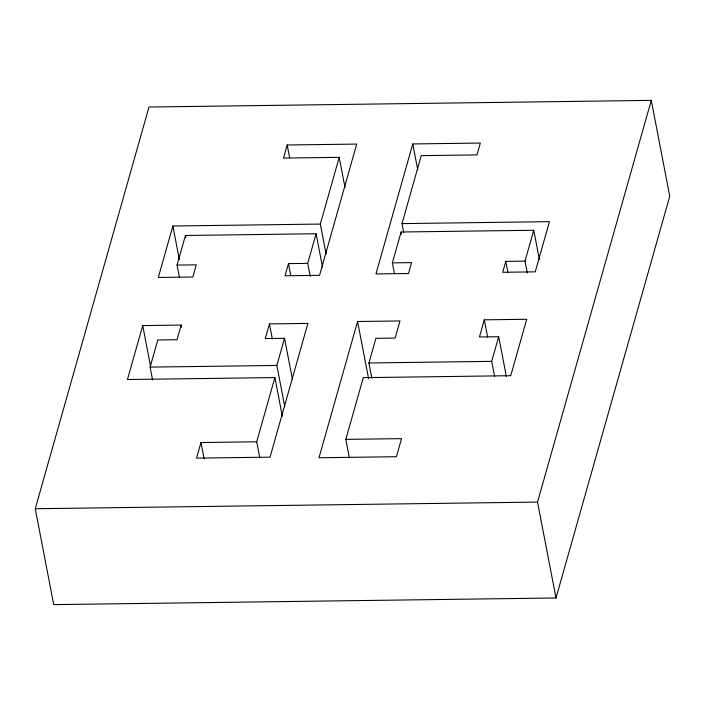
<?xml version="1.0" encoding="UTF-8"?>
<svg xmlns="http://www.w3.org/2000/svg" width="705" height="705" viewBox="0 0 705 705"><rect width="100%" height="100%" fill="white"/><g stroke="black" fill="none" stroke-linecap="round" stroke-linejoin="round"><path stroke-width="1.06" d="M35.25 508.728L149.002 107.028L651.288 100.374L669.75 196.272L555.998 597.972L53.712 604.626L35.25 508.728L537.527 502.083L651.288 100.374M181.59 327.235L181.176 325.084L142.718 325.595L127.438 379.528L274.888 377.572L282.352 416.364M177.043 265.098L185.424 235.479L316.104 233.752L307.715 263.37L288.486 263.626L285.04 275.778L319.559 275.329L356.73 144.076L287.199 144.992L283.489 158.087L339.211 157.347L320.326 224.067L172.875 226.014L158.308 277.462L192.826 277.003L196.272 264.842L177.043 265.098L179.326 276.95M152.606 380.039L150.112 367.111L157.797 339.986L177.025 339.731L181.176 325.084M274.888 377.572L256.699 441.797L200.978 442.537L196.563 458.127L270.041 457.148L307.909 323.401L269.451 323.912L265.3 338.567L284.529 338.312L292.416 379.255M284.732 406.38L276.853 365.437L284.529 338.312M371.826 378.056L368.926 362.978L375.897 338.347L395.135 338.092L399.991 320.942L357.576 321.506L318.995 457.748L396.421 456.717L401.542 438.642L345.811 439.374L349.345 457.695M403.665 232.227L402.009 223.608L421.246 155.638L476.977 154.906L480.325 143.053L412.769 143.952L375.959 273.954L408.503 273.522L411.588 262.613L392.359 262.868L394.439 273.646M392.359 262.868L401.101 232.007L533.747 230.253L539.351 259.343M345.811 439.374L363.295 377.651L510.737 375.695L526.723 319.268L484.309 319.823L479.453 336.972L498.691 336.717L506.366 376.585M533.747 230.253L525.014 261.114L505.776 261.37L502.691 272.28L535.236 271.848L549.451 221.652L402.009 223.608M494.619 376.435L491.711 361.348L498.691 336.717M368.926 362.978L491.711 361.348M150.112 367.111L276.853 365.437M525.014 261.114L527.296 272.967M505.776 261.37L507.856 272.139M537.527 502.083L555.998 597.972M484.309 319.823L487.631 337.069M412.769 143.952L417.748 169.808M401.101 232.007L401.515 234.157M339.211 157.347L345.027 187.521M357.576 321.506L368.574 378.611M320.326 224.067L326.133 254.232M316.104 233.752L322.537 267.151M287.199 144.992L289.693 157.92M307.715 263.37L310.209 276.298M288.486 263.626L290.768 275.479M269.451 323.912L272.35 338.999M256.699 441.797L259.81 457.959M185.424 235.479L185.838 237.638M172.875 226.014L179.308 259.422M200.978 442.537L204.089 458.699M142.718 325.595L150.597 366.538"/></g></svg>
